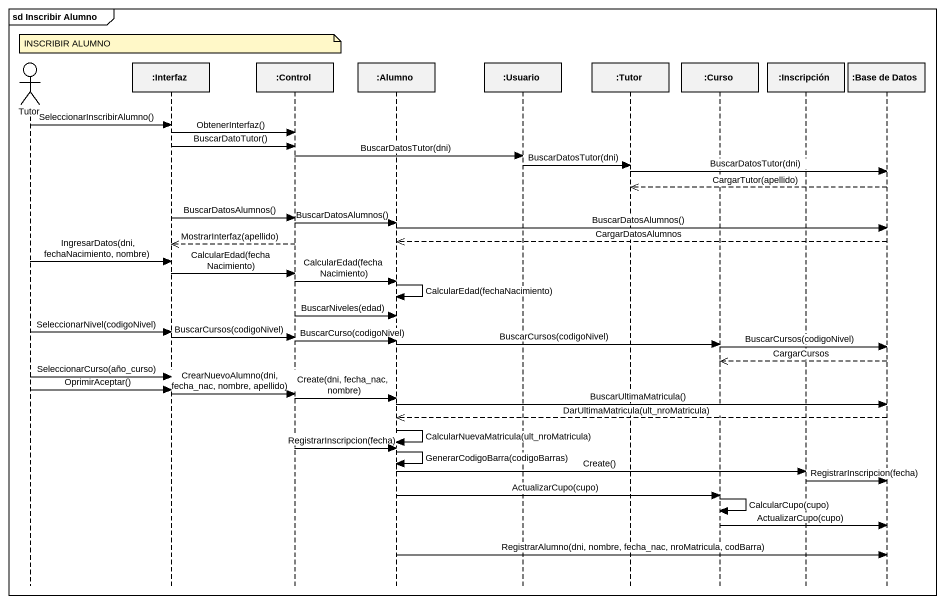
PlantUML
@startuml
mainframe sd Inscribir Alumno
hide footbox
actor Tutor
participant ":Interfaz" as Interfaz
participant ":Control" as Control_
participant ":Alumno" as Alumno
participant ":Usuario" as Usuario
participant ":Tutor" as Tutor_2
participant ":Curso" as Curso
participant ":Inscripción" as Inscripción
participant ":Base de Datos" as Base_de_Datos

note over Interfaz : INSCRIBIR ALUMNO
Tutor -> Interfaz : SeleccionarInscribirAlumno()
Interfaz -> Control_ : ObtenerInterfaz()
Interfaz -> Control_ : BuscarDatoTutor()
Control_ -> Usuario : BuscarDatosTutor(dni)
Usuario -> Tutor_2 : BuscarDatosTutor(dni)
Tutor_2 -> Base_de_Datos : BuscarDatosTutor(dni)
Base_de_Datos -->> Tutor_2 : CargarTutor(apellido)
Interfaz -> Control_ : BuscarDatosAlumnos()
Control_ -> Alumno : BuscarDatosAlumnos()
Alumno -> Base_de_Datos : BuscarDatosAlumnos()
Base_de_Datos -->> Alumno : CargarDatosAlumnos
Control_ -->> Interfaz : MostrarInterfaz(apellido)
Tutor -> Interfaz : IngresarDatos(dni, fechaNacimiento, nombre)
Interfaz -> Control_ : CalcularEdad(fechaNacimiento)
Control_ -> Alumno : CalcularEdad(fechaNacimiento)
Alumno -> Alumno : CalcularEdad(fechaNacimiento)
Control_ -> Alumno : BuscarNiveles(edad)
Tutor -> Interfaz : SeleccionarNivel(codigoNivel)
Interfaz -> Control_ : BuscarCursos(codigoNivel)
Control_ -> Alumno : BuscarCurso(codigoNivel)
Alumno -> Curso : BuscarCursos(codigoNivel)
Curso -> Base_de_Datos : BuscarCursos(codigoNivel)
Base_de_Datos -->> Curso : CargarCursos
Tutor -> Interfaz : SeleccionarCurso(año_curso)
Tutor -> Interfaz : OprimirAceptar()
Interfaz -> Control_ : CrearNuevoAlumno(dni, fecha_nac, nombre, apellido)
Control_ -> Alumno : Create(dni, fecha_nac, nombre)
Alumno -> Base_de_Datos : BuscarUltimaMatricula()
Base_de_Datos -->> Alumno : DarUltimaMatricula(ult_nroMatricula)
Alumno -> Alumno : CalcularNuevaMatricula(ult_nroMatricula)
Control_ -> Alumno : RegistrarInscripcion(fecha)
Alumno -> Alumno : GenerarCodigoBarra(codigoBarras)
Alumno -> Inscripción : Create()
Inscripción -> Base_de_Datos : RegistrarInscripcion(fecha)
Alumno -> Curso : ActualizarCupo(cupo)
Curso -> Curso : CalcularCupo(cupo)
Curso -> Base_de_Datos : ActualizarCupo(cupo)
Alumno -> Base_de_Datos : RegistrarAlumno(dni, nombre, fecha_nac, nroMatricula, codBarra)
@enduml
